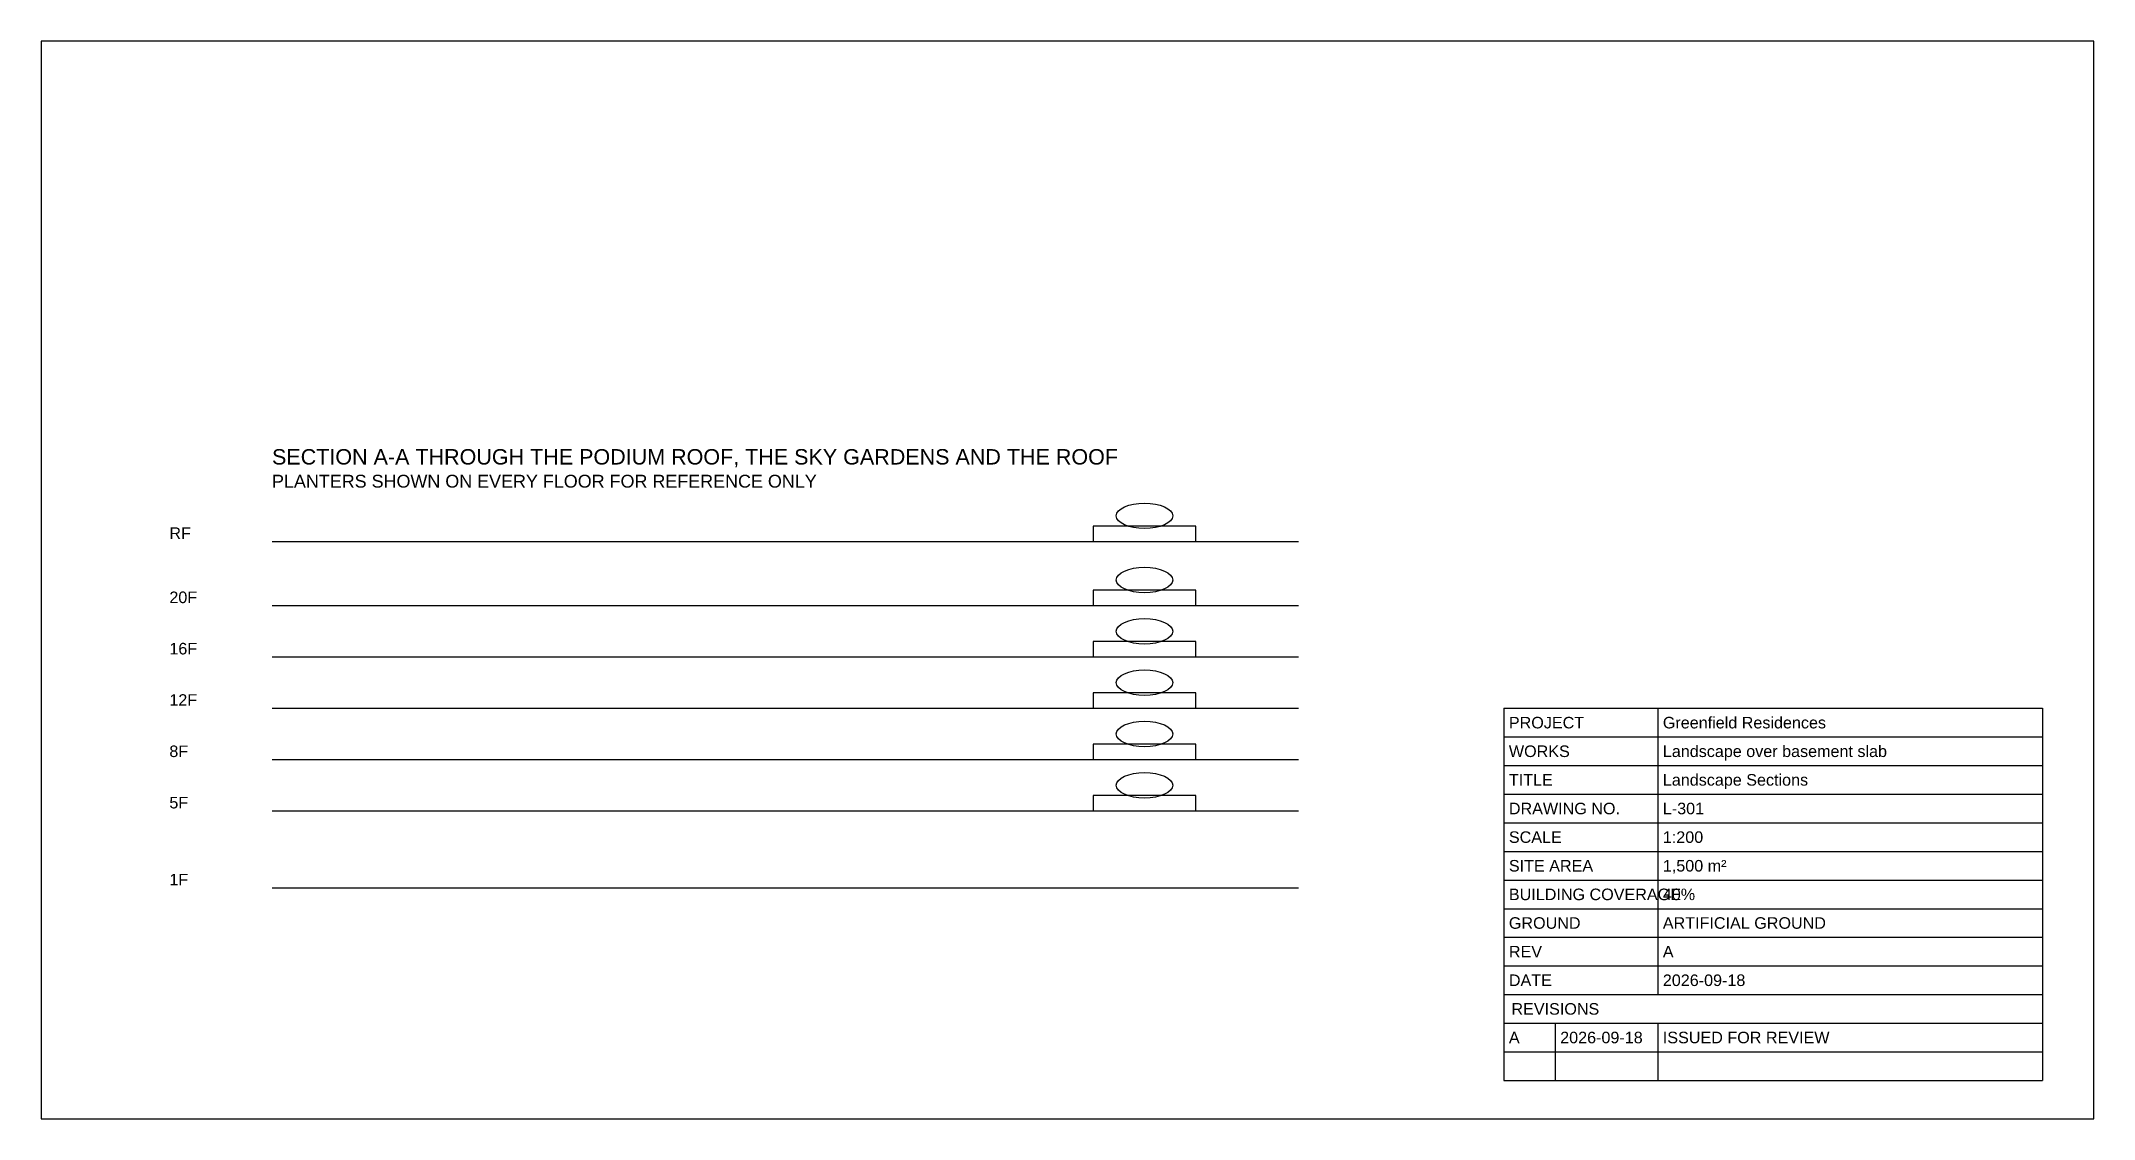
# Model space of a CAD drawing. Header units: metres. Extents: x -3 to 77, y -9 to 33.
import ezdxf

# ---------------------------------------------------------------- set-up
doc = ezdxf.new("R2010")
doc.units = ezdxf.units.M
for name, color, linetype in [('FRAME', 7, 'Continuous'), ('PLANT', 7, 'Continuous'), ('TEXT', 7, 'Continuous')]:
    doc.layers.add(name, color=color, linetype=linetype)
doc.styles.add('LABELS', font='arial.ttf')

msp = doc.modelspace()

# ---------------------------------------------------------------- linework, layer by layer
for p, q in [((6, 13.5), (46, 13.5)), ((6, 11), (46, 11)), ((6, 9), (46, 9)), ((6, 7), (46, 7)), ((6, 5), (46, 5)), ((6, 3), (46, 3)), ((6, 0), (46, 0))]:
    msp.add_line(p, q)
at = {"layer": 'FRAME'}
for p, q in [((54, 7), (75, 7)), ((54, 7), (54, 5.885)), ((60, 7), (60, 5.885)), ((75, 7), (75, 5.885)), ((54, 5.885), (75, 5.885)), ((54, 5.885), (54, 4.769)), ((60, 5.885), (60, 4.769)), ((75, 5.885), (75, 4.769)), ((54, 4.769), (75, 4.769)), ((54, 4.769), (54, 3.654)), ((60, 4.769), (60, 3.654)), ((75, 4.769), (75, 3.654)), ((54, 3.654), (75, 3.654)), ((54, 3.654), (54, 2.538)), ((60, 3.654), (60, 2.538)), ((75, 3.654), (75, 2.538)), ((54, 2.538), (75, 2.538)), ((54, 2.538), (54, 1.423)), ((60, 2.538), (60, 1.423)), ((75, 2.538), (75, 1.423)), ((54, 1.423), (75, 1.423)), ((54, 1.423), (54, 0.308)), ((60, 1.423), (60, 0.308)), ((75, 1.423), (75, 0.308)), ((54, 0.308), (75, 0.308)), ((54, 0.308), (54, -0.808)), ((60, 0.308), (60, -0.808)), ((75, 0.308), (75, -0.808)), ((54, -0.808), (75, -0.808)), ((54, -0.808), (54, -1.923)), ((60, -0.808), (60, -1.923)), ((75, -0.808), (75, -1.923)), ((54, -1.923), (75, -1.923)), ((54, -1.923), (54, -3.038)), ((60, -1.923), (60, -3.038)), ((75, -1.923), (75, -3.038)), ((54, -3.038), (75, -3.038)), ((54, -3.038), (54, -4.154)), ((60, -3.038), (60, -4.154)), ((75, -3.038), (75, -4.154)), ((54, -4.154), (75, -4.154)), ((54, -4.154), (75, -4.154)), ((54, -4.154), (54, -5.269)), ((75, -4.154), (75, -5.269)), ((54, -5.269), (75, -5.269)), ((54, -5.269), (54, -6.385)), ((56, -5.269), (56, -6.385)), ((60, -5.269), (60, -6.385)), ((75, -5.269), (75, -6.385)), ((54, -6.385), (75, -6.385)), ((54, -6.385), (54, -7.5)), ((56, -6.385), (56, -7.5)), ((60, -6.385), (60, -7.5)), ((75, -6.385), (75, -7.5)), ((54, -7.5), (75, -7.5))]:
    msp.add_line(p, q, dxfattribs=at)
msp.add_lwpolyline([(-3, -9), (77, -9), (77, 33), (-3, 33)], close=True, dxfattribs=at)
at = {"layer": 'PLANT'}
for points in [[(38, 13.5), (42, 13.5), (42, 14.1), (38, 14.1)], [(38, 11), (42, 11), (42, 11.6), (38, 11.6)], [(38, 9), (42, 9), (42, 9.6), (38, 9.6)], [(38, 7), (42, 7), (42, 7.6), (38, 7.6)], [(38, 5), (42, 5), (42, 5.6), (38, 5.6)], [(38, 3), (42, 3), (42, 3.6), (38, 3.6)]]:
    msp.add_lwpolyline(points, close=True, dxfattribs=at)
for centre in [(40, 14.5), (40, 12), (40, 10), (40, 8), (40, 6), (40, 4)]:
    msp.add_ellipse(centre, major_axis=(1.1, 0), ratio=0.45, dxfattribs=at)

# ---------------------------------------------------------------- texts
at = {"layer": 'TEXT', "style": 'LABELS'}
for s, height, p in [('SECTION A-A THROUGH THE PODIUM ROOF, THE SKY GARDENS AND THE ROOF', 0.6, (6, 16.5)), ('PLANTERS SHOWN ON EVERY FLOOR FOR REFERENCE ONLY', 0.5, (6, 15.6)), ('RF', 0.45, (2, 13.6)), ('20F', 0.45, (2, 11.1)), ('16F', 0.45, (2, 9.1)), ('12F', 0.45, (2, 7.1)), ('PROJECT', 0.45, (54.2, 6.217)), ('Greenfield Residences', 0.45, (60.2, 6.217)), ('8F', 0.45, (2, 5.1)), ('WORKS', 0.45, (54.2, 5.102)), ('Landscape over basement slab', 0.45, (60.2, 5.102)), ('TITLE', 0.45, (54.2, 3.987)), ('Landscape Sections', 0.45, (60.2, 3.987)), ('5F', 0.45, (2, 3.1)), ('DRAWING NO.', 0.45, (54.2, 2.871)), ('L-301', 0.45, (60.2, 2.871)), ('SCALE', 0.45, (54.2, 1.756)), ('1:200', 0.45, (60.2, 1.756)), ('SITE AREA', 0.45, (54.2, 0.64)), ('1,500 m²', 0.45, (60.2, 0.64)), ('1F', 0.45, (2, 0.1)), ('BUILDING COVERAGE', 0.45, (54.2, -0.475)), ('40%', 0.45, (60.2, -0.475)), ('GROUND', 0.45, (54.2, -1.59)), ('ARTIFICIAL GROUND', 0.45, (60.2, -1.59)), ('REV', 0.45, (54.2, -2.706)), ('A', 0.45, (60.2, -2.706)), ('DATE', 0.45, (54.2, -3.821)), ('2026-09-18', 0.45, (60.2, -3.821)), ('REVISIONS', 0.45, (54.3, -4.937)), ('2026-09-18', 0.45, (56.2, -6.052)), ('ISSUED FOR REVIEW', 0.45, (60.2, -6.052)), ('A', 0.45, (54.2, -6.052))]:
    msp.add_text(s, height=height, dxfattribs=at).set_placement(p)

doc.saveas('drawing.dxf')
